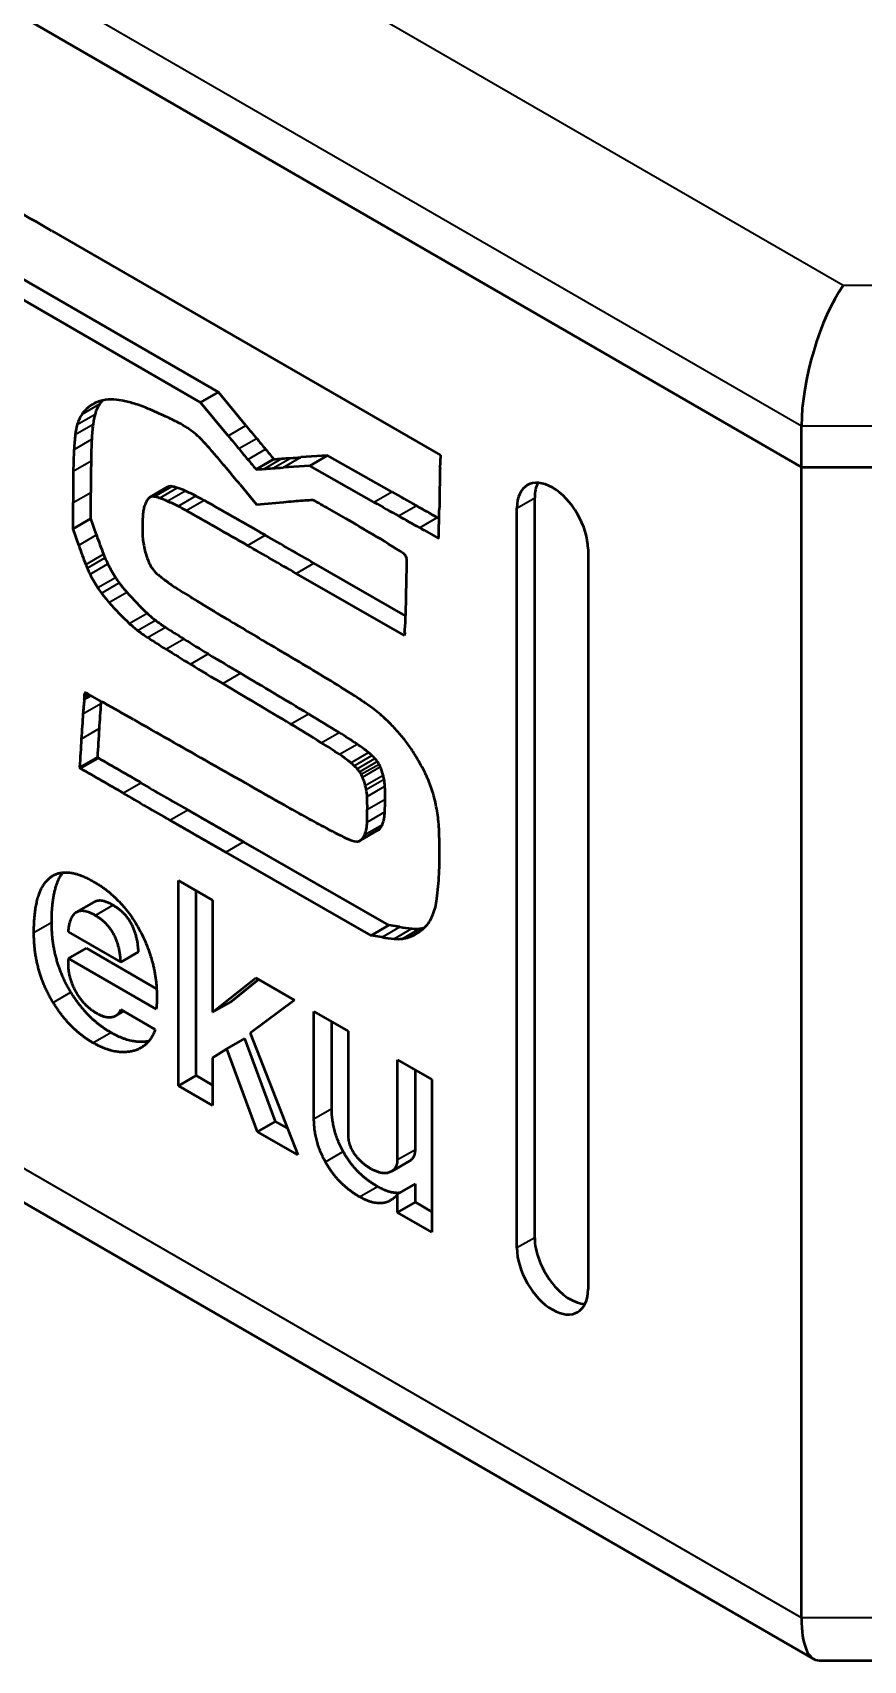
# Model space of a CAD drawing. Header units: inches. Extents: x -24.6 to 49, y -43 to 20.8.
# Drawn here: x 13.4 to 15.351, y 5.041 to 8.861 of the extents above; entities that cross this region are included whole.
import ezdxf

# ---------------------------------------------------------------- set-up
doc = ezdxf.new("R2010")
doc.units = ezdxf.units.IN
doc.header["$MEASUREMENT"] = 0
doc.layers.add('Visible (ANSI)', color=7, linetype='Continuous', lineweight=50)
doc.layers.add('Visible Narrow (ANSI)', color=7, linetype='Continuous', lineweight=35)

msp = doc.modelspace()

# ---------------------------------------------------------------- linework, layer by layer
at = {"layer": 'Visible (ANSI)'}
for p, q in [((8.8046, 11.5368), (15.2057, 7.8411)), ((8.8046, 11.5368), (15.2057, 7.8411)), ((8.8738, 8.7167), (15.2343, 5.0444)), ((13.8365, 8.0169), (12.9326, 8.5387)), ((13.7947, 7.9928), (12.8908, 8.5146)), ((13.4453, 8.3958), (14.3578, 7.8692)), ((13.7947, 7.9928), (13.8365, 8.0169)), ((13.8595, 7.9145), (13.7947, 7.9928)), ((13.9013, 7.9386), (13.8365, 8.0169)), ((15.2057, 7.8411), (15.2057, 7.9375)), ((14.3578, 7.8692), (14.3569, 7.8383)), ((14.0512, 7.8443), (13.9884, 7.8399)), ((14.093, 7.8684), (14.0301, 7.864)), ((14.0512, 7.8443), (14.093, 7.8684)), ((14.2017, 7.7591), (14.0512, 7.8443)), ((14.2435, 7.7832), (14.093, 7.8684)), ((15.2057, 5.1409), (15.2057, 7.8411)), ((15.2057, 7.8411), (18.1584, 7.8411)), ((15.2057, 7.8411), (18.1584, 7.8411)), ((13.6756, 7.7704), (13.7173, 7.7945)), ((13.8875, 7.8001), (13.926, 7.7535)), ((13.4953, 7.696), (13.4953, 7.7577)), ((13.5371, 7.7201), (13.5371, 7.7818)), ((13.926, 7.7535), (13.9892, 7.7584)), ((14.5793, 6.0329), (14.5793, 7.7688)), ((13.4953, 7.696), (13.5371, 7.7201)), ((13.5503, 7.6818), (13.5371, 7.7201)), ((14.5375, 6.0088), (14.5375, 7.7447)), ((13.5086, 7.6577), (13.4953, 7.696)), ((14.7046, 7.6482), (14.7046, 5.9124)), ((14.2763, 7.492), (14.0609, 7.6157)), ((14.2732, 7.4456), (14.0191, 7.5916)), ((14.274, 7.453), (14.2732, 7.4456)), ((13.5118, 7.1336), (13.5536, 7.1577)), ((14.2371, 6.7663), (13.8955, 6.9617)), ((14.1692, 6.9647), (14.2109, 6.9888)), ((14.1953, 6.7422), (13.8538, 6.9376)), ((13.7428, 6.8713), (13.823, 6.825)), ((13.7428, 6.3891), (13.7428, 6.8713)), ((13.7845, 6.4133), (13.7845, 6.8472)), ((13.5032, 6.7964), (13.5449, 6.8205)), ((13.823, 6.825), (13.823, 6.5618)), ((14.1953, 6.7422), (14.2371, 6.7663)), ((14.2627, 6.7621), (14.2371, 6.7663)), ((13.4836, 6.751), (13.6074, 6.6795)), ((14.2209, 6.738), (14.1953, 6.7422)), ((13.4849, 6.688), (13.5267, 6.7121)), ((13.6905, 6.5693), (13.4849, 6.688)), ((13.6915, 6.6169), (13.5267, 6.7121)), ((13.6074, 6.6795), (13.6491, 6.7037)), ((13.823, 6.5618), (13.9243, 6.6428)), ((13.8647, 6.5859), (13.931, 6.6389)), ((13.9243, 6.6428), (14.0149, 6.5905)), ((13.823, 6.5618), (13.8647, 6.5859)), ((14.0149, 6.5905), (13.9113, 6.5127)), ((13.5964, 6.5544), (13.6141, 6.5646)), ((13.6074, 6.5686), (13.6885, 6.5217)), ((14.061, 6.5639), (14.1412, 6.5176)), ((14.061, 6.3119), (14.061, 6.5639)), ((14.1027, 6.336), (14.1027, 6.5398)), ((13.8567, 6.4759), (13.8985, 6.5001)), ((13.9706, 6.3058), (13.8985, 6.5001)), ((13.9113, 6.5127), (14.023, 6.2274)), ((14.1412, 6.5176), (14.1412, 6.2727)), ((13.8567, 6.4759), (13.823, 6.4553)), ((13.823, 6.4553), (13.823, 6.3428)), ((13.9288, 6.2817), (13.8567, 6.4759)), ((14.2574, 6.4504), (14.3376, 6.4041)), ((14.2574, 6.2161), (14.2574, 6.4504)), ((14.2992, 6.2402), (14.2992, 6.4263)), ((13.7428, 6.3891), (13.7845, 6.4133)), ((13.823, 6.3428), (13.7428, 6.3891)), ((13.823, 6.3911), (13.7845, 6.4133)), ((14.3376, 6.4041), (14.3376, 6.0457)), ((13.9288, 6.2817), (13.9706, 6.3058)), ((13.9986, 6.2897), (13.9706, 6.3058)), ((14.023, 6.2274), (13.9288, 6.2817)), ((14.2443, 6.1894), (14.286, 6.2135)), ((14.2574, 6.1351), (14.2992, 6.1592)), ((14.2992, 6.1161), (14.2992, 6.1592)), ((14.2574, 6.092), (14.2574, 6.1351)), ((14.2574, 6.092), (14.2992, 6.1161)), ((14.3376, 6.0939), (14.2992, 6.1161)), ((14.3376, 6.0457), (14.2574, 6.092)), ((15.247, 5.041), (18.1171, 5.041))]:
    msp.add_line(p, q, dxfattribs=at)
for centre, major_axis, ratio, start_param, end_param in [((13.762, -1380.5072), (850.414, -1472.9602), 0.57735, 2.356458, 2.356774), ((15.3035, 8.0739), (-0.0631, -0.2354), 0.317837, 3.842032, 5.412828), ((13.6517, 7.7974), (-0.1103, 0.1911), 0.57735, 0.063148, 0.262092), ((13.6591, 7.7845), (0.117, -0.2043), 0.577873, 2.821702, 3.206883), ((13.6628, 7.8596), (-0.0853, 0.1478), 0.57735, 0.262092, 0.503335), ((13.6935, 7.8215), (-0.1103, 0.1911), 0.57735, 0.184646, 0.262092), ((13.6702, 7.7541), (-0.1346, 0.2331), 0.57735, 5.822543, 5.96108), ((13.704, 7.6189), (0.2094, -0.3626), 0.57735, 2.581454, 2.68095), ((13.7291, 7.4778), (0.2889, -0.5004), 0.57735, 2.497494, 2.581454), ((13.6211, 7.8355), (-0.0853, 0.1478), 0.57735, 0.262092, 0.503335), ((13.6883, 7.8363), (-0.1041, 0.1803), 0.57735, 0.503335, 0.662291), ((13.7896, 6.952), (0.5925, -1.0263), 0.57735, 2.448437, 2.497494), ((13.7909, 6.9353), (0.6023, -1.0433), 0.57735, 2.412385, 2.448437), ((13.7537, 7.7187), (0.135, -0.2338), 0.57735, 2.302958, 2.412387), ((14.0076, 7.5522), (-0.3613, 0.6258), 0.57735, 0.66229, 0.725228), ((13.6466, 7.8122), (-0.1041, 0.1803), 0.57735, 0.503335, 0.662291), ((14.0493, 7.5763), (-0.3613, 0.6258), 0.57735, 0.66229, 0.725228), ((13.755, 7.8116), (-0.0776, 0.1325), 0.59288, 5.119878, 5.423946), ((23.001, 21.9489), (-13.4775, 23.3438), 0.57735, 1.855983, 1.857471), ((23.0427, 21.973), (-13.4775, 23.3438), 0.57735, 1.855983, 1.857471), ((18.5935, 15.1091), (-6.9, 11.9511), 0.57735, 1.857472, 1.859928), ((14.4982, 7.2348), (-0.7089, 1.2278), 0.57735, 0.725227, 0.769553), ((14.54, 7.2589), (-0.7089, 1.2278), 0.57735, 0.725227, 0.769553), ((13.7461, 7.7803), (0.1014, -0.1757), 0.57735, 1.904516, 1.997376), ((13.3176, 7.0079), (0.7955, -1.3778), 0.57735, 1.884155, 1.904515), ((13.0978, 6.6376), (1.1374, -1.97), 0.57735, 1.865775, 1.884155), ((18.5517, 15.0849), (-6.9, 11.9511), 0.57735, 1.857472, 1.859928), ((94.3329, 132.8992), (-119.378, 206.7687), 0.57735, 1.859928, 1.860056), ((17.7594, 5.2923), (-3.0152, 5.2224), 0.57735, 0.769551, 0.784675), ((17.8012, 5.3164), (-3.0152, 5.2224), 0.57735, 0.769551, 0.784675), ((12.1152, 5.0798), (2.6126, -4.5251), 0.57735, 1.855904, 1.865776), ((94.2912, 132.8751), (-119.378, 206.7687), 0.57735, 1.859928, 1.860056), ((13.9249, 7.837), (-0.00069, 0.00121), 0.568211, 1.868101, 2.868976), ((-61.2686, 207.6499), (109.5447, -189.737), 0.57735, 6.004579, 6.004715), ((9.5253, 19.5754), (6.4355, -11.1466), 0.57735, 6.004715, 6.007283), ((5.2951, 30.7604), (12.5682, -21.7688), 0.57735, 6.007285, 6.008841), ((13.9667, 7.8611), (-0.00069, 0.00121), 0.568211, 1.868101, 2.868976), ((-61.2269, 207.674), (109.5447, -189.737), 0.57735, 6.004579, 6.004715), ((9.567, 19.5996), (6.4355, -11.1466), 0.57735, 6.004715, 6.007283), ((5.3369, 30.7845), (12.5682, -21.7688), 0.57735, 6.007285, 6.008841), ((16.0359, 6.8087), (1.1878, -2.0573), 0.57735, 3.895909, 3.904417), ((13.7258, 7.7798), (-0.0085, 0.0147), 0.57735, 6.197294, 6.283185), ((13.7374, 7.7573), (-0.0212, 0.0367), 0.57735, 5.855284, 6.197292), ((13.7599, 7.6748), (-0.0666, 0.1153), 0.57735, 5.709613, 5.855284), ((13.7771, 7.5724), (-0.1245, 0.2156), 0.57735, 5.604498, 5.709614), ((23.8396, 2.1006), (6.7072, -11.6173), 0.57735, 3.904498, 3.91199), ((14.621, 7.6965), (-0.0591, 0.1023), 0.57735, 3.926991, 7.068583), ((14.6628, 7.7206), (-0.0591, 0.1023), 0.57735, 0.361367, 0.785398), ((13.7751, 7.6405), (-0.0838, 0.1451), 0.57735, 0.343352, 0.443535), ((13.7217, 7.7005), (-0.042, 0.0728), 0.57735, 0.270661, 0.343353), ((13.6969, 7.6881), (-0.0119, 0.0868), 0.432566, 0.295767, 0.444932), ((13.6841, 7.7557), (-0.0085, 0.0147), 0.57735, 6.197294, 6.416251), ((13.6956, 7.7331), (-0.0212, 0.0367), 0.57735, 5.855284, 6.197292), ((13.7181, 7.6507), (-0.0666, 0.1153), 0.57735, 5.709613, 5.855284), ((13.7353, 7.5483), (-0.1245, 0.2156), 0.57735, 5.604498, 5.709614), ((13.7825, 7.0129), (-0.4375, 0.7577), 0.57735, 5.563251, 5.604498), ((13.8242, 7.0371), (-0.4375, 0.7577), 0.57735, 5.563251, 5.604498), ((13.8065, 7.3588), (-0.2463, 0.4265), 0.57735, 5.508347, 5.563251), ((14.0321, -17.4955), (-15.3875, 26.6519), 0.57735, 5.501704, 5.50832), ((39.9114, -59.9422), (-37.1325, 64.3154), 0.57735, 6.013512, 6.014048), ((28.7119, -30.6641), (-21.0745, 36.5021), 0.57735, 6.012693, 6.013513), ((50.639, -88.0715), (-52.5592, 91.0352), 0.57735, 6.01241, 6.012694), ((14.1296, 7.5633), (-0.1097, 0.19), 0.57735, 5.990675, 6.012411), ((14.0612, 7.7499), (-0.0075, 0.013), 0.57735, 5.561568, 5.990674), ((14.0807, 7.387), (0.2233, -0.3867), 0.57735, 2.383185, 2.419976), ((14.0947, 6.7801), (0.5901, -1.022), 0.57735, 2.359443, 2.383186), ((13.8388, 50.6372), (-26.1304, 45.2591), 0.57735, 2.366016, 2.36758), ((13.8806, 50.6614), (-26.1304, 45.2591), 0.57735, 2.366016, 2.36758), ((14.0907, 7.4452), (0.3058, -0.5297), 0.57735, 3.858999, 3.899249), ((13.7568, 7.6642), (0.0692, -0.1199), 0.57735, 3.737678, 3.858997), ((13.7271, 7.6879), (0.0478, -0.0828), 0.57735, 3.585127, 3.737677), ((13.7648, 7.3347), (-0.2463, 0.4265), 0.57735, 5.508347, 5.563251), ((13.9903, -17.5196), (-15.3875, 26.6519), 0.57735, 5.501704, 5.50832), ((14.1415, -9.8779), (10.7745, -18.6619), 0.57735, 2.356578, 2.359442), ((14.138, 0.5731), (4.3758, -7.5791), 0.57735, 2.346074, 2.356578), ((14.0441, 29.7032), (-13.3826, 23.1794), 0.57735, 2.367579, 2.370159), ((14.0858, 29.7273), (-13.3826, 23.1794), 0.57735, 2.367579, 2.370159), ((9.5459, 407.7185), (-243.2714, 421.3584), 0.57735, 2.370159, 2.370173), ((10.9681, 9.7548), (2.3953, -4.1488), 0.57735, 0.763854, 0.770446), ((13.5602, 7.6653), (-0.0259, 0.0717), 0.050219, 1.31951, 1.963743), ((14.018, 7.4895), (0.2544, -0.4406), 0.57735, 3.89925, 3.951435), ((13.7966, 7.6111), (0.0978, -0.1693), 0.57735, 3.951434, 4.058001), ((14.2523, -82.1923), (-54.9284, 95.1388), 0.57735, 5.500252, 5.50172), ((14.2173, 7.5704), (-0.3129, 0.2048), 0.23068, 4.688956, 4.91486), ((9.5041, 407.6944), (-243.2714, 421.3584), 0.57735, 2.370159, 2.370287), ((2.3337, 15.0829), (8.5043, -14.7299), 0.57735, 0.751652, 0.753048), ((12.6056, 8.7686), (1.2371, -2.1428), 0.57735, 0.753048, 0.763856), ((13.5185, 7.6411), (-0.0259, 0.0717), 0.050219, 1.31951, 1.963743), ((13.7575, 7.6277), (0.0699, -0.121), 0.57735, 4.057999, 4.186931), ((13.7522, 7.6292), (0.066, -0.1143), 0.57735, 4.18693, 4.321471), ((14.2106, -82.2164), (-54.9284, 95.1388), 0.57735, 5.500252, 5.50172), ((14.3524, 7.6763), (0.00127, -0.00219), 0.57735, 5.511881, 6.051362), ((14.3528, 7.6752), (0.00064, -0.00111), 0.57735, 6.051361, 7.034836), ((13.6022, 7.6188), (-0.0628, 0.1087), 0.57735, 1.303778, 1.376622), ((13.6166, 7.6216), (-0.075, 0.13), 0.57735, 1.376621, 1.485218), ((13.6439, 7.6429), (-0.0628, 0.1087), 0.57735, 1.303778, 1.376622), ((13.6583, 7.6457), (-0.075, 0.13), 0.57735, 1.376621, 1.485218), ((13.6967, 7.685), (0.1017, -0.2153), 0.582937, 4.769109, 4.922001), ((13.741, 7.6302), (0.0575, -0.0995), 0.57735, 4.32147, 4.517641), ((13.6978, 7.6217), (0.0206, -0.0357), 0.57735, 4.51764, 4.938955), ((13.7039, 7.6295), (0.0288, -0.05), 0.57735, 4.938955, 5.278161), ((14.2713, 7.6296), (0.00519, -0.00899), 0.57735, 1.35019, 2.28278), ((14.2684, 7.6291), (0.0076, -0.0132), 0.57735, 0.76574, 1.350189), ((-5.8268, 19.6873), (14.2198, -24.6294), 0.57735, 0.762676, 0.76574), ((13.6549, 7.6609), (0.1017, -0.2153), 0.582937, 4.769109, 4.922001), ((13.6543, 7.6269), (-0.0639, 0.1107), 0.57735, 1.6414, 1.762827), ((13.6812, 7.6574), (-0.0979, 0.1696), 0.57735, 1.762825, 1.908693), ((13.7438, 7.8127), (0.1582, -0.274), 0.57735, 5.278161, 5.374366), ((13.762, 7.9718), (0.2628, -0.4553), 0.57735, 5.374367, 5.447623), ((13.6126, 7.6028), (-0.0639, 0.1107), 0.57735, 1.6414, 1.762827), ((13.6395, 7.6333), (-0.0979, 0.1696), 0.57735, 1.762825, 1.908693), ((13.7785, 7.8353), (-0.2569, 0.445), 0.57735, 1.908654, 2.050489), ((13.8481, 9.9021), (1.4769, -2.5581), 0.57735, 5.447624, 5.468039), ((13.9352, 13.2341), (3.549, -6.1471), 0.57735, 5.468039, 5.480939), ((10.1962, 10.016), (2.8869, -5.0003), 0.57735, 0.7489, 0.762676), ((13.7368, 7.8112), (-0.2569, 0.445), 0.57735, 1.908654, 2.050489), ((13.7092, 7.6216), (-0.094, 0.1628), 0.57735, 2.050527, 2.20056), ((14.4685, 49.4679), (25.9294, -44.911), 0.57735, 5.480938, 5.483914), ((13.8047, 7.7804), (0.3336, -0.5778), 0.57735, 0.681485, 0.748899), ((13.6674, 7.5975), (-0.094, 0.1628), 0.57735, 2.050527, 2.20056), ((13.6845, 7.7133), (-0.1719, 0.2977), 0.57735, 2.20056, 2.298125), ((13.7263, 7.7374), (-0.1719, 0.2977), 0.57735, 2.20056, 2.298125), ((13.8452, 10.0305), (-1.6206, 2.807), 0.57735, 2.298125, 2.316881), ((13.8034, 10.0064), (-1.6206, 2.807), 0.57735, 2.298125, 2.316881), ((13.8512, 11.3829), (-2.4811, 4.2973), 0.57735, 2.31688, 2.333328), ((13.893, 11.407), (-2.4811, 4.2973), 0.57735, 2.31688, 2.333328), ((13.6241, -20.3172), (17.1078, -29.6316), 0.57735, 2.33684, 2.34232), ((14.0074, 19.1763), (-7.31, 12.6614), 0.57735, 2.333327, 2.340675), ((14.0491, 19.2004), (-7.31, 12.6614), 0.57735, 2.333327, 2.340675), ((12.7431, -77.2001), (-52.1919, 90.399), 0.57735, 5.48011, 5.482266), ((14.0589, 5.3696), (1.2212, -2.1152), 0.57735, 2.299112, 2.336839), ((14.3205, 6.7285), (-0.5687, 0.985), 0.57735, 0.671326, 0.708893), ((12.8993, 7.7371), (-0.4429, 0.7671), 0.57735, 3.812919, 3.820291), ((13.0805, 7.6101), (-0.314, 0.5439), 0.57735, 3.820292, 3.829832), ((13.0317, 7.6437), (-0.3486, 0.6038), 0.57735, 3.829833, 3.837033), ((13.5248, 7.3095), (-0.00135, 0.00235), 0.57735, 5.519579, 7.063556), ((13.5066, 7.3201), (-0.0115, 0.0199), 0.57735, 3.837033, 3.921965), ((13.7813, -6.4304), (8.3265, -14.422), 0.57735, 2.374293, 2.377985), ((12.7014, -77.2242), (-52.1919, 90.399), 0.57735, 5.48011, 5.482266), ((14.1276, 6.7164), (0.3708, -0.6422), 0.57735, 2.221717, 2.299112), ((20.3005, 2.7466), (-4.8096, 8.3304), 0.57735, 0.708892, 0.716696), ((20.3423, 2.7708), (-4.8096, 8.3304), 0.57735, 0.708892, 0.716696), ((14.3622, 6.7526), (-0.5687, 0.985), 0.57735, 0.703072, 0.708893), ((13.7041, -1.4642), (5.3122, -9.2009), 0.57735, 2.365037, 2.374293), ((13.9766, 2.65), (-2.8501, 4.9365), 0.57735, 5.462198, 5.48011), ((14.1738, 7.0842), (0.127, -0.22), 0.57735, 2.049656, 2.221717), ((95.8762, -46.8404), (-58.3464, 101.059), 0.57735, 0.716696, 0.71742), ((15.28, -208.173), (131.3427, -227.4922), 0.57735, 2.364132, 2.365036), ((13.9348, 2.6259), (-2.8501, 4.9365), 0.57735, 5.462198, 5.48011), ((14.1415, 6.9852), (0.2026, -0.351), 0.57735, 1.966833, 2.049656), ((14.1865, 7.0858), (0.1188, -0.2058), 0.57735, 1.843321, 1.966834), ((95.8344, -46.8645), (-58.3464, 101.059), 0.57735, 0.716696, 0.71742), ((14.0383, 5.9227), (-0.7933, 1.3741), 0.57735, 5.42434, 5.462198), ((14.0801, 5.9468), (-0.7933, 1.3741), 0.57735, 5.42434, 5.462198), ((14.1478, 6.971), (-0.1404, 0.2432), 0.57735, 5.287949, 5.42434), ((14.1942, 7.0971), (0.1078, -0.1867), 0.57735, 1.712879, 1.843321), ((14.1698, 7.0737), (0.1364, -0.2363), 0.57735, 1.603565, 1.712878), ((13.5553, 7.1593), (-0.00204, 0.00353), 0.57735, 0.71742, 1.708112), ((-0.7171, 5798.0355), (-3541.1429, 6133.4394), 0.57735, 2.359044, 2.359064), ((13.3848, 68.6242), (37.4955, -64.9441), 0.57735, 5.505724, 5.509248), ((14.1061, 6.9469), (-0.1404, 0.2432), 0.57735, 5.287949, 5.42434), ((14.1298, 7.0618), (-0.0599, 0.1038), 0.57735, 5.192276, 5.28795), ((14.1715, 7.0859), (-0.0599, 0.1038), 0.57735, 5.192276, 5.28795), ((14.1788, 7.1082), (-0.0429, 0.0743), 0.57735, 5.069347, 5.192276), ((14.1845, 7.1194), (-0.0332, 0.0575), 0.57735, 4.931149, 5.069346), ((14.1992, 7.1375), (-0.0139, 0.024), 0.57735, 4.665795, 4.931149), ((14.1949, 7.1355), (-0.018, 0.0311), 0.57735, 4.456773, 4.665795), ((14.1652, 7.0706), (0.1413, -0.2447), 0.57735, 1.455277, 1.603565), ((13.5136, 7.1352), (-0.00204, 0.00353), 0.57735, 0.71742, 1.708112), ((-0.7589, 5798.0114), (-3541.1429, 6133.4394), 0.57735, 2.359044, 2.359064), ((14.137, 7.0841), (-0.0429, 0.0743), 0.57735, 5.069347, 5.192276), ((14.1427, 7.0952), (-0.0332, 0.0575), 0.57735, 4.931149, 5.069346), ((14.1574, 7.1134), (-0.0139, 0.024), 0.57735, 4.665795, 4.931149), ((14.1531, 7.1114), (-0.018, 0.0311), 0.57735, 4.456773, 4.665795), ((14.043, 6.9915), (0.0516, 0.2015), 0.682958, 5.41102, 5.52536), ((14.0847, 7.0156), (0.0516, 0.2015), 0.682958, 5.41102, 5.52536), ((14.1495, 7.1284), (-0.0558, 0.0967), 0.57735, 4.194142, 4.289569), ((14.1699, 7.1231), (-0.0408, 0.0707), 0.57735, 3.9631, 4.194142), ((14.2171, 7.0881), (0.0945, -0.1636), 0.57735, 1.254811, 1.455279), ((13.3393, 117.1335), (-67.3, 116.567), 0.57735, 2.359063, 2.360223), ((13.381, 117.1576), (-67.3, 116.567), 0.57735, 2.359063, 2.360223), ((14.1077, 7.1043), (-0.0558, 0.0967), 0.57735, 4.194142, 4.289569), ((14.1282, 7.099), (-0.0408, 0.0707), 0.57735, 3.9631, 4.194142), ((13.4874, 7.4422), (-0.4942, 0.8561), 0.57735, 3.925896, 3.963099), ((13.5291, 7.4663), (-0.4942, 0.8561), 0.57735, 3.925896, 3.963099), ((14.2095, 7.088), (0.1004, -0.174), 0.57735, 1.061286, 1.254811), ((13.0061, 224.8474), (-133.1142, 230.5605), 0.57735, 2.360223, 2.360919), ((13.9505, 11.3045), (2.5922, -4.4899), 0.57735, 5.509247, 5.534055), ((13.5456, 7.4085), (-0.453, 0.7847), 0.57735, 3.885096, 3.925895), ((14.1594, 7.0739), (-0.0397, 0.0963), 0.575968, 3.677833, 4.042586), ((13.5874, 7.4326), (-0.453, 0.7847), 0.57735, 3.885096, 3.925895), ((14.1037, 7.1145), (0.1782, -0.3087), 0.57735, 0.935315, 1.061285), ((12.9643, 224.8232), (-133.1142, 230.5605), 0.57735, 2.360223, 2.360919), ((14.0332, 8.6226), (0.9781, -1.6942), 0.57735, 5.534055, 5.573394), ((14.1177, 7.0498), (-0.0397, 0.0963), 0.575968, 3.677833, 4.042586), ((14.1812, 7.0403), (0.0297, -0.0514), 0.57735, 0, 0.220355), ((14.1695, 7.0556), (0.0395, -0.0684), 0.57735, 0.220355, 0.428153), ((14.1781, 7.0846), (0.125, -0.2165), 0.57735, 0.829031, 0.935315), ((13.1658, 7.618), (0.8415, -1.4575), 0.57735, 0.803028, 0.829032), ((14.1324, 7.0546), (0.0503, -0.0871), 0.57735, 5.573395, 5.914263), ((14.1507, 6.9962), (0.0182, -0.0316), 0.57735, 5.914264, 6.26212), ((14.1395, 7.0162), (0.0297, -0.0514), 0.57735, 6.262121, 6.50354), ((14.1278, 7.0315), (0.0395, -0.0684), 0.57735, 0.220355, 0.428153), ((13.1884, 7.6054), (0.8255, -1.4298), 0.57735, 0.774969, 0.803029), ((13.8099, 7.2391), (0.386, -0.6686), 0.57735, 0.725431, 0.774969), ((13.6694, 7.3299), (0.4855, -0.841), 0.57735, 0.647352, 0.72543), ((14.1689, 6.9615), (0.129, -0.2234), 0.57735, 0.438086, 0.647351), ((14.0627, 7.5272), (-0.4222, 0.7313), 0.57735, 2.697724, 2.748101), ((14.1529, 7.0027), (0.1482, -0.2567), 0.57735, 6.282699, 6.462574), ((14.2191, 6.9115), (0.0912, -0.158), 0.57735, 0.179389, 0.438086), ((14.0209, 7.5031), (-0.4222, 0.7313), 0.57735, 2.697724, 2.748101), ((14.1905, 6.9315), (0.1083, -0.1876), 0.57735, 5.889692, 6.028217), ((14.2076, 6.8878), (0.0843, -0.1461), 0.57735, 6.028217, 6.190028), ((14.1234, 7.0538), (0.1777, -0.3078), 0.57735, 6.190028, 6.2827), ((14.2322, 6.9556), (0.1083, -0.1876), 0.57735, 5.889692, 6.028217), ((14.2494, 6.9119), (0.0843, -0.1461), 0.57735, 6.028217, 6.130281), ((14.621, 5.9606), (0.0591, -0.1023), 0.57735, 3.926991, 7.068583), ((14.6628, 5.9847), (0.0591, -0.1023), 0.57735, 3.926991, 5.921818), ((15.3035, 5.2773), (-0.0631, -0.2354), 0.317837, 5.412828, 6.368145)]:
    msp.add_ellipse(centre, major_axis=major_axis, ratio=ratio, start_param=start_param, end_param=end_param, dxfattribs=at)
for points in [[(13.4034, 6.7489), (13.4034, 6.8456), (13.4762, 6.9075), (13.5444, 6.8681)], [(13.4452, 6.773), (13.4452, 6.8552), (13.4714, 6.8899)], [(13.5444, 6.8681), (13.6109, 6.8297), (13.6921, 6.6801), (13.6921, 6.5969)], [(13.5473, 6.7892), (13.4901, 6.8222), (13.4836, 6.751)], [(13.589, 6.8133), (13.5608, 6.8296), (13.5449, 6.8205)], [(13.6491, 6.7037), (13.6455, 6.7807), (13.589, 6.8133)], [(13.4903, 6.609), (13.4452, 6.683), (13.4452, 6.773)], [(13.6074, 6.6795), (13.6038, 6.7566), (13.5473, 6.7892)], [(13.4486, 6.5849), (13.4034, 6.6589), (13.4034, 6.7489)], [(13.4849, 6.688), (13.4836, 6.6846), (13.4836, 6.6764)], [(13.4836, 6.6764), (13.4836, 6.6411), (13.521, 6.5768), (13.5512, 6.5594)], [(13.5838, 6.5145), (13.5283, 6.5465), (13.4903, 6.609)], [(13.5421, 6.4904), (13.4866, 6.5224), (13.4486, 6.5849)], [(13.6921, 6.5969), (13.6921, 6.5811), (13.6905, 6.5693)], [(13.5512, 6.5594), (13.571, 6.5479), (13.5882, 6.5511)], [(13.5882, 6.5511), (13.6035, 6.5551), (13.6074, 6.5686)], [(13.6885, 6.5217), (13.6726, 6.4784), (13.5918, 6.4617), (13.5421, 6.4904)], [(13.673, 6.494), (13.6329, 6.4861), (13.5838, 6.5145)], [(14.0879, 6.2109), (14.061, 6.2594), (14.061, 6.3119)], [(14.1297, 6.235), (14.1027, 6.2835), (14.1027, 6.336)], [(14.1412, 6.2727), (14.1412, 6.251), (14.1698, 6.2094), (14.1938, 6.1955)], [(14.2099, 6.153), (14.1583, 6.1828), (14.1297, 6.235)], [(14.286, 6.2135), (14.2992, 6.2211), (14.2992, 6.2402)], [(14.1681, 6.1289), (14.1165, 6.1587), (14.0879, 6.2109)], [(14.1938, 6.1955), (14.2198, 6.1805), (14.2574, 6.1932), (14.2574, 6.2161)], [(14.2624, 6.138), (14.2397, 6.1359), (14.2099, 6.153)], [(14.2574, 6.1351), (14.2259, 6.0956), (14.1681, 6.1289)]]:
    msp.add_open_spline(points, degree=2, dxfattribs=at)
at = {"layer": 'Visible Narrow (ANSI)'}
for p, q in [((15.3035, 8.2668), (9.0408, 11.8826)), ((8.8046, 11.6332), (15.2057, 7.9375)), ((15.2057, 5.1409), (8.8046, 8.8366)), ((18.0606, 8.2668), (15.3035, 8.2668)), ((13.5166, 7.9654), (13.5583, 7.9895)), ((13.5347, 7.984), (13.5495, 7.9926)), ((13.5052, 7.9411), (13.547, 7.9653)), ((13.5005, 7.9174), (13.5423, 7.9415)), ((13.8595, 7.9145), (13.9013, 7.9386)), ((13.8844, 7.8844), (13.9262, 7.9085)), ((15.2057, 7.9375), (18.1584, 7.9375)), ((13.4976, 7.8821), (13.5393, 7.9063)), ((13.9055, 7.8591), (13.9472, 7.8832)), ((13.4959, 7.8319), (13.5376, 7.856)), ((13.9245, 7.8362), (13.9662, 7.8603)), ((13.9254, 7.8357), (13.9672, 7.8598)), ((13.9438, 7.8369), (13.9856, 7.861)), ((13.9643, 7.8382), (14.006, 7.8623)), ((13.9884, 7.8399), (14.0301, 7.864)), ((13.6763, 7.7707), (13.7181, 7.7949)), ((13.6851, 7.7716), (13.7269, 7.7957)), ((13.6983, 7.7685), (13.7401, 7.7926)), ((13.4953, 7.7577), (13.5371, 7.7818)), ((13.7166, 7.7613), (13.7583, 7.7854)), ((13.742, 7.7491), (13.7837, 7.7733)), ((13.7611, 7.739), (13.8028, 7.7631)), ((14.2017, 7.7591), (14.2435, 7.7832)), ((14.5375, 7.7447), (14.5793, 7.7688)), ((14.2595, 7.7264), (14.3013, 7.7505)), ((14.3084, 7.6989), (14.3501, 7.723)), ((13.5086, 7.6577), (13.5503, 7.6818)), ((13.9051, 7.657), (13.9468, 7.6811)), ((14.3524, 7.6742), (14.3538, 7.675)), ((14.3533, 7.674), (14.3536, 7.6742)), ((13.5251, 7.6125), (13.5668, 7.6366)), ((13.5285, 7.6042), (13.5702, 7.6283)), ((13.5354, 7.5896), (13.5772, 7.6137)), ((14.0191, 7.5916), (14.0609, 7.6157)), ((13.5533, 7.5582), (13.5951, 7.5823)), ((13.562, 7.5454), (13.6038, 7.5696)), ((13.5795, 7.5237), (13.6213, 7.5479)), ((13.6274, 7.4742), (13.6692, 7.4983)), ((13.6468, 7.4578), (13.6886, 7.4819)), ((13.6704, 7.4413), (13.7121, 7.4654)), ((13.7133, 7.414), (13.7551, 7.4382)), ((13.771, 7.3787), (13.8128, 7.4028)), ((13.847, 7.3331), (13.8887, 7.3572)), ((13.5215, 7.2955), (13.5374, 7.3047)), ((13.522, 7.3005), (13.5332, 7.307)), ((13.5224, 7.3052), (13.5294, 7.3091)), ((13.5228, 7.3106), (13.5248, 7.3117)), ((13.5228, 7.309), (13.5261, 7.311)), ((13.5186, 7.2625), (13.5604, 7.2866)), ((14.0061, 7.2382), (14.0478, 7.2623)), ((13.5148, 7.2036), (13.5565, 7.2277)), ((14.0782, 7.1943), (14.12, 7.2184)), ((14.1206, 7.1672), (14.1624, 7.1913)), ((13.5107, 7.1371), (13.5525, 7.1612)), ((14.1474, 7.1473), (14.1892, 7.1714)), ((14.1553, 7.1404), (14.197, 7.1645)), ((14.1622, 7.1333), (14.204, 7.1574)), ((14.1679, 7.1264), (14.2097, 7.1505)), ((14.1719, 7.1203), (14.2137, 7.1444)), ((14.175, 7.1135), (14.2168, 7.1377)), ((14.1815, 7.094), (14.2233, 7.1181)), ((14.1839, 7.0844), (14.2256, 7.1085)), ((13.6123, 7.0759), (13.6541, 7.1)), ((14.1859, 7.0681), (14.2276, 7.0922)), ((13.7227, 7.0126), (13.7645, 7.0367)), ((14.1858, 7.0079), (14.2275, 7.032)), ((14.1863, 7.0378), (14.2281, 7.0619)), ((14.1749, 6.9697), (14.2167, 6.9938)), ((14.1801, 6.9787), (14.2219, 7.0028)), ((13.8538, 6.9376), (13.8955, 6.9617)), ((13.5473, 6.7892), (13.589, 6.8133)), ((13.4034, 6.7489), (13.4452, 6.773)), ((14.2209, 6.738), (14.2627, 6.7621)), ((14.249, 6.7342), (14.2908, 6.7583)), ((14.268, 6.7341), (14.3097, 6.7583)), ((14.2838, 6.7378), (14.3154, 6.7561)), ((13.4486, 6.5849), (13.4903, 6.609)), ((13.5421, 6.4904), (13.5838, 6.5145)), ((14.061, 6.3119), (14.1027, 6.336)), ((14.0879, 6.2109), (14.1297, 6.235)), ((14.2574, 6.2161), (14.2992, 6.2402)), ((14.1681, 6.1289), (14.2099, 6.153)), ((14.5793, 6.0329), (14.5375, 6.0088)), ((18.1584, 5.1409), (15.2057, 5.1409))]:
    msp.add_line(p, q, dxfattribs=at)

doc.saveas('drawing.dxf')
